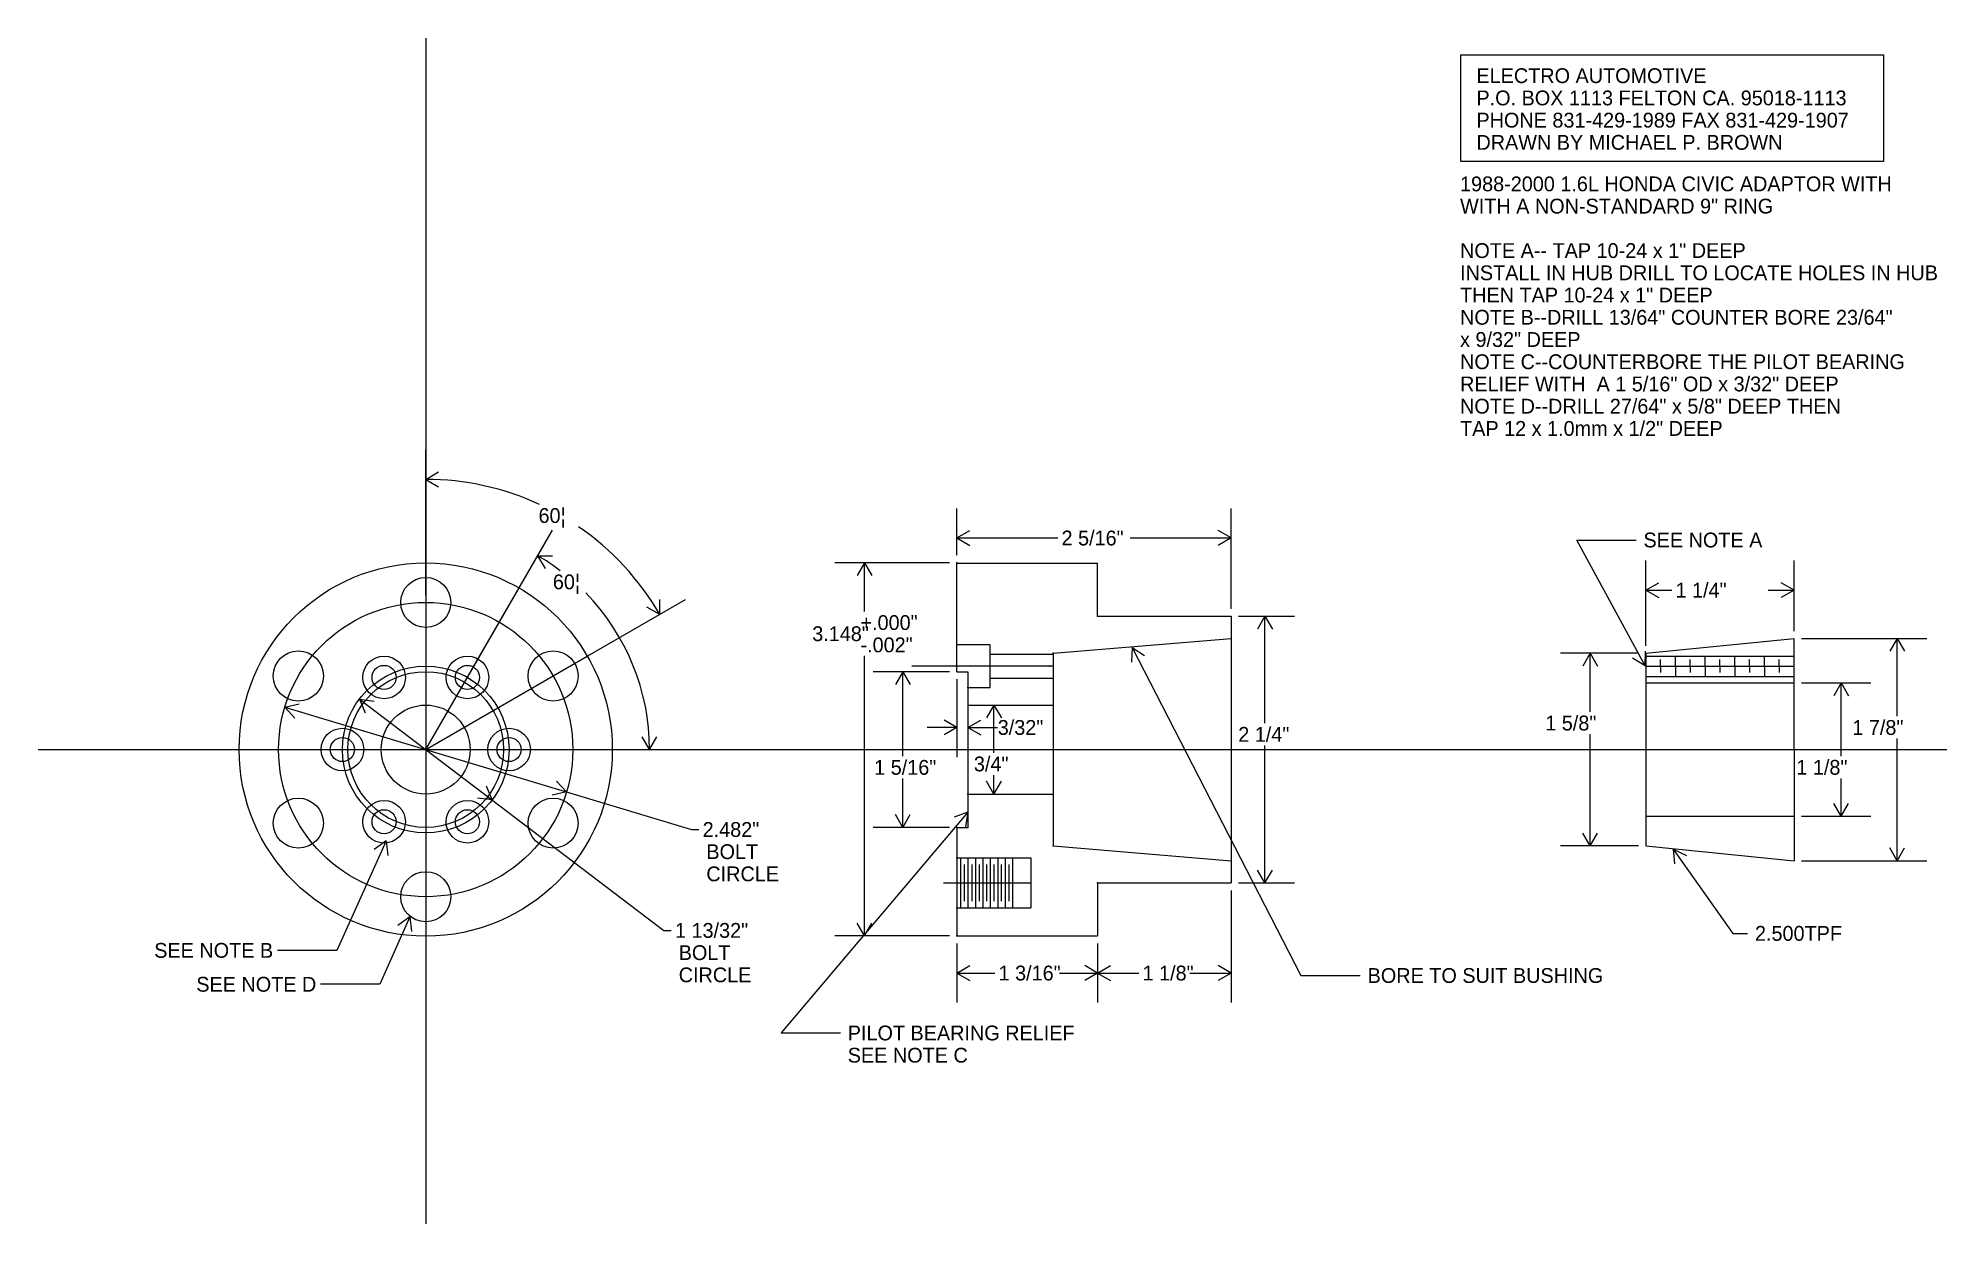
# Model space of a CAD drawing. Extents: x 1.9 to 18, y 4.7 to 14.7.
import ezdxf

# ---------------------------------------------------------------- set-up
doc = ezdxf.new("R2010")
doc.units = 0

msp = doc.modelspace()

# ---------------------------------------------------------------- linework, layer by layer
at = {"layer": 'BUSH', "color": 7, "linetype": 'CONTINUOUS'}
for p, q in [((15.498669, 9.606861), (15.498669, 10.326636)), ((16.748667, 9.731861), (16.748667, 10.326636)), ((15.498669, 10.076636), (15.606922, 10.139136)), ((15.498669, 10.076636), (15.606922, 10.014136)), ((15.498669, 10.076636), (15.716982, 10.076636)), ((16.530354, 10.076636), (16.748667, 10.076636)), ((16.748667, 10.076636), (16.640414, 10.139136)), ((16.748667, 10.076636), (16.640414, 10.014136)), ((15.498669, 9.544361), (16.748667, 9.669361)), ((16.748667, 8.731861), (16.748667, 9.669361)), ((16.811167, 9.669361), (17.867094, 9.669361)), ((17.617094, 9.669361), (17.554594, 9.561108)), ((17.617094, 9.669361), (17.679594, 9.561108)), ((17.617094, 9.012792), (17.617094, 9.669361)), ((15.436169, 9.544361), (14.777571, 9.544361)), ((15.027571, 9.544361), (14.965071, 9.436108)), ((15.027571, 9.544361), (15.090071, 9.436108)), ((15.027571, 9.050264), (15.027571, 9.544361)), ((15.498669, 9.544361), (15.498669, 8.731861)), ((15.498669, 9.52092), (16.748667, 9.52092)), ((15.747528, 9.435888), (15.747528, 9.522276)), ((15.997528, 9.435888), (15.997528, 9.522276)), ((16.247528, 9.435888), (16.247528, 9.522276)), ((16.497526, 9.435888), (16.497526, 9.522276)), ((15.497528, 9.435888), (16.748667, 9.435888)), ((15.498669, 9.34902), (16.748667, 9.34902)), ((15.622528, 9.435888), (15.622528, 9.490589)), ((15.622528, 9.435888), (15.622528, 9.381189)), ((15.747528, 9.435888), (15.747528, 9.349503)), ((15.872528, 9.435888), (15.872528, 9.490589)), ((15.872528, 9.435888), (15.872528, 9.381189)), ((15.997528, 9.435888), (15.997528, 9.349503)), ((16.122528, 9.435888), (16.122528, 9.490589)), ((16.122528, 9.435888), (16.122528, 9.381189)), ((16.247528, 9.435888), (16.247528, 9.349503)), ((16.372526, 9.435888), (16.372526, 9.490589)), ((16.372526, 9.435888), (16.372526, 9.381189)), ((16.497526, 9.435888), (16.497526, 9.349503)), ((16.622526, 9.435888), (16.622526, 9.490589)), ((16.622526, 9.435888), (16.622526, 9.381189)), ((15.498669, 9.294353), (16.748667, 9.294353)), ((16.811167, 9.294353), (17.394743, 9.294353)), ((17.144743, 9.294353), (17.082243, 9.1861)), ((17.144743, 9.294353), (17.207243, 9.1861)), ((17.144743, 8.676599), (17.144743, 9.294353)), ((15.027571, 7.919362), (15.027571, 8.861714)), ((15.498669, 8.731861), (15.498669, 7.919362)), ((16.748667, 8.731861), (16.748667, 7.794362)), ((17.617094, 7.794362), (17.617094, 8.824476)), ((17.144743, 8.169371), (17.144743, 8.488283)), ((17.144743, 8.169371), (17.082243, 8.277624)), ((17.144743, 8.169371), (17.207243, 8.277624)), ((15.501175, 8.169371), (16.748667, 8.169371)), ((16.811167, 8.169371), (17.394743, 8.169371)), ((15.436169, 7.919362), (14.777571, 7.919362)), ((15.027571, 7.919362), (14.965071, 8.027615)), ((15.027571, 7.919362), (15.090071, 8.027615)), ((15.498669, 7.919362), (16.748667, 7.794362)), ((15.728416, 7.891374), (15.841978, 7.839137)), ((15.728416, 7.891374), (15.739959, 7.766908)), ((15.728416, 7.891374), (16.230909, 7.181632)), ((17.617094, 7.794362), (17.554594, 7.902615)), ((17.617094, 7.794362), (17.679594, 7.902615)), ((16.811167, 7.794362), (17.867094, 7.794362)), ((16.230909, 7.181632), (16.355909, 7.181632))]:
    msp.add_line(p, q, dxfattribs=at)
at = {"layer": 'BUSH', "color": 7}
for p in [(15.497528, 9.435888), (15.622528, 9.435888), (15.747528, 9.435888), (15.747528, 9.435888), (15.872528, 9.435888), (15.872528, 9.435888), (15.997528, 9.435888), (15.997528, 9.435888), (15.997528, 9.435888), (16.122528, 9.435888), (16.247528, 9.435888), (16.247528, 9.435888), (16.372526, 9.435888), (16.497526, 9.435888), (16.497526, 9.435888), (16.622526, 9.435888), (16.623987, 9.434969), (16.623987, 9.434969), (16.623995, 9.434969), (16.623995, 9.434969), (15.498669, 8.731861), (15.498669, 8.731861), (15.498669, 8.731861)]:
    msp.add_point(p, dxfattribs=at)
at = {"layer": 'CNTRLINE', "color": 7, "linetype": 'CONTINUOUS'}
msp.add_line((1.936695, 8.731861), (18.036697, 8.731861), dxfattribs=at)
at = {"layer": 'DIMEN', "color": 7, "linetype": 'CONTINUOUS'}
for p, q in [((13.936094, 14.590534), (17.502544, 14.590534)), ((13.936094, 13.69055), (13.936094, 14.590534)), ((17.502544, 14.590534), (17.502544, 13.69055)), ((17.502544, 13.69055), (13.936094, 13.69055)), ((5.205867, 10.035362), (5.205867, 11.261042)), ((5.205867, 11.011042), (5.31412, 11.073542)), ((5.205867, 11.011042), (5.31412, 10.948542)), ((9.686169, 10.370363), (9.686169, 10.766294)), ((11.998669, 9.919361), (11.998669, 10.766294)), ((5.588616, 9.394804), (6.274895, 10.583481)), ((9.686169, 10.516294), (9.794422, 10.578794)), ((9.686169, 10.516294), (9.794422, 10.453794)), ((9.686169, 10.516294), (10.537641, 10.516294)), ((11.147196, 10.516294), (11.998669, 10.516294)), ((11.998669, 10.516294), (11.890415, 10.578794)), ((11.998669, 10.516294), (11.890415, 10.453794)), ((15.492287, 9.437403), (14.915293, 10.499372)), ((14.915293, 10.499372), (15.415293, 10.499372)), ((6.149896, 10.366975), (6.274896, 10.366975)), ((6.149896, 10.366975), (6.212396, 10.258721)), ((9.623669, 10.307863), (8.656973, 10.307863)), ((8.906973, 10.307863), (8.844473, 10.19961)), ((8.906973, 10.307863), (8.969473, 10.19961)), ((8.906973, 9.89754), (8.906973, 10.307863)), ((6.334731, 9.383612), (7.396201, 9.996455)), ((7.179695, 9.871454), (7.179695, 9.996454)), ((7.179695, 9.871454), (7.071442, 9.933954)), ((12.061169, 9.856861), (12.534922, 9.856861)), ((12.284922, 9.856861), (12.222422, 9.748608)), ((12.284922, 9.856861), (12.347422, 9.748608)), ((12.284922, 8.953705), (12.284922, 9.856861)), ((8.906973, 7.159861), (8.906973, 9.521129)), ((11.164143, 9.593102), (11.158124, 9.468246)), ((11.164143, 9.593102), (11.269261, 9.525462)), ((11.164143, 9.593102), (12.588646, 6.826115)), ((15.492287, 9.437403), (15.385688, 9.502685)), ((15.492287, 9.437403), (15.495523, 9.562361)), ((9.623669, 9.388111), (8.979869, 9.388111)), ((9.229869, 9.388111), (9.167369, 9.279858)), ((9.229869, 9.388111), (9.292369, 9.279858)), ((9.229869, 8.67595), (9.229869, 9.388111)), ((9.686169, 9.325611), (9.686169, 8.668462)), ((4.017333, 9.088891), (4.13899, 9.117605)), ((4.017333, 9.088891), (4.103028, 8.99789)), ((4.017333, 9.088891), (7.447961, 8.058347)), ((4.645962, 9.156968), (4.769974, 9.141285)), ((4.645962, 9.156968), (4.694386, 9.041729)), ((4.645962, 9.156968), (7.21481, 7.206574)), ((9.779867, 9.044361), (9.779867, 8.668462)), ((9.842367, 9.106861), (10.249081, 9.106861)), ((9.999081, 9.106861), (9.936581, 8.998608)), ((9.999081, 9.106861), (10.061581, 8.998608)), ((9.999081, 8.704555), (9.999081, 9.106861)), ((9.686169, 8.918462), (9.436169, 8.918462)), ((9.686169, 8.918462), (9.577915, 8.980962)), ((9.686169, 8.918462), (9.577915, 8.855962)), ((9.779867, 8.918462), (9.88812, 8.980962)), ((9.779867, 8.918462), (9.88812, 8.855962)), ((9.779867, 8.918462), (10.029867, 8.918462)), ((5.971367, 8.731861), (7.343933, 8.731865)), ((7.093933, 8.731864), (7.031433, 8.840118)), ((7.093933, 8.731864), (7.156433, 8.840118)), ((12.284922, 7.606862), (12.284922, 8.766031)), ((5.765772, 8.306754), (5.717347, 8.421994)), ((6.394401, 8.374831), (6.272744, 8.346117)), ((6.394401, 8.374831), (6.308705, 8.465833)), ((9.229869, 8.075611), (9.229869, 8.487837)), ((9.999081, 8.356861), (9.936581, 8.465114)), ((9.999081, 8.356861), (9.999081, 8.51691)), ((9.999081, 8.356861), (10.061581, 8.465114)), ((5.765772, 8.306754), (5.641759, 8.322437)), ((9.842367, 8.356861), (10.249081, 8.356861)), ((7.447961, 8.058347), (7.510461, 8.058347)), ((9.779867, 8.204398), (8.203209, 6.341548)), ((9.623669, 8.075611), (8.979869, 8.075611)), ((9.229869, 8.075611), (9.167369, 8.183864)), ((9.229869, 8.075611), (9.292369, 8.183864)), ((9.779867, 8.204398), (9.662225, 8.162145)), ((9.779867, 8.204398), (9.757638, 8.081391)), ((4.872824, 7.963266), (4.45482, 7.038232)), ((4.872824, 7.963266), (4.771292, 7.890354)), ((4.872824, 7.963266), (4.885202, 7.83888)), ((12.061169, 7.606862), (12.534922, 7.606862)), ((12.284922, 7.606862), (12.222422, 7.715115)), ((12.284922, 7.606862), (12.347422, 7.715115)), ((11.998669, 7.544362), (11.998669, 6.597203)), ((5.072067, 7.3208), (4.818316, 6.752174)), ((5.072067, 7.3208), (4.970877, 7.247414)), ((5.072067, 7.3208), (5.085027, 7.196474)), ((8.906973, 7.159861), (8.844473, 7.268114)), ((8.906973, 7.159861), (8.969473, 7.268114)), ((7.21481, 7.206574), (7.27731, 7.206574)), ((9.623669, 7.159861), (8.656973, 7.159861)), ((9.686169, 7.097361), (9.686169, 6.597203)), ((10.873669, 7.097361), (10.873669, 6.597203)), ((10.873669, 7.097361), (10.873669, 6.597203)), ((4.45482, 7.038232), (3.95482, 7.038232)), ((9.686169, 6.847203), (9.794422, 6.909703)), ((9.686169, 6.847203), (9.794422, 6.784703)), ((9.686169, 6.847203), (10.006577, 6.847203)), ((10.55326, 6.847203), (10.873669, 6.847203)), ((10.873669, 6.847203), (10.765415, 6.909703)), ((10.873669, 6.847203), (10.765415, 6.784703)), ((10.873669, 6.847203), (10.981922, 6.909703)), ((10.873669, 6.847203), (10.981922, 6.784703)), ((10.873669, 6.847203), (11.221188, 6.847203)), ((11.651149, 6.847203), (11.998669, 6.847203)), ((11.998669, 6.847203), (11.890415, 6.909703)), ((11.998669, 6.847203), (11.890415, 6.784703)), ((12.588646, 6.826115), (13.088646, 6.826115)), ((4.818316, 6.752174), (4.318316, 6.752174)), ((8.203209, 6.341548), (8.703209, 6.341548))]:
    msp.add_line(p, q, dxfattribs=at)
for centre, radius in [((4.854367, 9.340677), 0.1797), ((5.557366, 9.340677), 0.1797), ((4.854367, 9.340677), 0.10155), ((5.557366, 9.340677), 0.10155), ((4.502867, 8.731861), 0.1797), ((5.908867, 8.731861), 0.1797), ((4.502867, 8.731861), 0.10155), ((5.908867, 8.731861), 0.10155), ((4.854368, 8.123045), 0.1797), ((4.854368, 8.123045), 0.10155), ((5.557367, 8.123045), 0.1797), ((5.557367, 8.123045), 0.10155)]:
    msp.add_circle(centre, radius, dxfattribs=at)
for radius, start, end in [(2.279183, 65.129085, 90), (2.279183, 30.000109, 55.567625), (1.888066, 53.038538, 60.000154), (1.888066, 0.000155, 44.386432)]:
    msp.add_arc((5.205867, 8.731859), radius, start, end, dxfattribs=at)
at = {"layer": 'DIMEN', "color": 7}
msp.add_point((9.686169, 10.307863), dxfattribs=at)
at = {"layer": 'HUB', "color": 7, "linetype": 'CONTINUOUS'}
for p, q in [((5.205867, 14.731861), (5.205867, 4.731861)), ((9.686169, 9.388111), (9.686169, 10.303864)), ((9.686169, 10.303864), (10.873669, 10.303864)), ((10.873669, 9.856861), (10.873669, 10.303864)), ((10.873669, 9.856861), (11.998669, 9.856861)), ((11.998669, 9.856861), (11.998669, 7.606862)), ((10.498669, 9.544361), (11.998669, 9.669361)), ((9.967367, 9.614561), (9.686169, 9.614561)), ((9.967367, 9.255161), (9.967367, 9.614561)), ((9.967367, 9.537434), (10.498669, 9.537434)), ((10.498669, 9.544361), (10.498669, 7.919362)), ((10.498669, 9.434862), (9.307169, 9.434862)), ((9.686169, 9.388111), (9.779867, 9.388111)), ((9.779867, 9.388111), (9.779867, 8.075611)), ((9.779867, 9.255161), (9.967367, 9.255161)), ((9.967367, 9.334333), (10.498669, 9.334333)), ((9.779867, 9.106861), (10.498669, 9.106861)), ((9.779867, 8.356861), (10.498669, 8.356861)), ((9.686169, 8.075611), (9.686169, 7.159861)), ((9.686169, 8.075611), (9.779867, 8.075611)), ((10.498669, 7.919362), (11.998669, 7.794362)), ((9.686169, 7.818811), (10.311169, 7.818811)), ((9.717169, 7.818811), (9.717169, 7.396925)), ((9.748669, 7.762491), (9.748669, 7.453232)), ((9.779919, 7.818811), (9.779919, 7.396925)), ((9.811169, 7.762491), (9.811169, 7.453232)), ((9.842669, 7.818811), (9.842669, 7.396925)), ((9.873669, 7.762491), (9.873669, 7.453232)), ((9.905418, 7.818811), (9.905418, 7.396925)), ((9.936169, 7.762491), (9.936169, 7.453232)), ((9.968168, 7.818811), (9.968168, 7.396925)), ((9.998669, 7.762491), (9.998669, 7.453232)), ((10.030918, 7.818811), (10.030918, 7.396925)), ((10.061169, 7.762491), (10.061169, 7.453232)), ((10.093668, 7.818811), (10.093668, 7.396925)), ((10.123669, 7.762491), (10.123669, 7.453232)), ((10.156418, 7.818811), (10.156418, 7.396925)), ((10.311169, 7.818861), (10.311169, 7.396861)), ((9.574562, 7.607861), (10.311169, 7.607861)), ((10.873669, 7.606862), (10.873669, 7.159861)), ((10.873669, 7.606862), (11.998669, 7.606862)), ((9.686169, 7.396925), (10.311169, 7.396925)), ((9.686169, 7.159861), (10.873669, 7.159861))]:
    msp.add_line(p, q, dxfattribs=at)
at = {"layer": 'HUB', "color": 7}
for p in [(10.873669, 9.856861), (11.998669, 9.669361), (9.967367, 9.537434), (10.498669, 9.544361), (9.686169, 9.434862), (9.967367, 9.435884), (10.466223, 9.435884), (9.779867, 9.255161), (9.967367, 9.334333), (9.779867, 8.731861), (11.998669, 8.731861), (9.779867, 8.356861), (9.686169, 8.075611), (9.779867, 8.075611), (10.498669, 7.919362), (9.686169, 7.818811), (11.998669, 7.794362), (9.686169, 7.607861), (9.686169, 7.607861), (9.686169, 7.607861), (10.873669, 7.606862), (9.686169, 7.396925), (9.686169, 7.159861)]:
    msp.add_point(p, dxfattribs=at)
at = {"layer": 'HUBFT', "color": 7, "linetype": 'CONTINUOUS'}
for q in [(6.21224, 10.474957), (6.568991, 9.518862)]:
    msp.add_line((5.205867, 8.731861), q, dxfattribs=at)
for centre, radius in [((5.205867, 8.731861), 1.574001), ((5.205867, 9.972862), 0.210999), ((5.205867, 8.731861), 1.241001), ((4.131129, 9.352362), 0.210999), ((6.280604, 9.352362), 0.211), ((5.205867, 8.731861), 0.703), ((5.205867, 8.731861), 0.6565), ((5.205867, 8.731861), 0.375), ((4.131129, 8.111361), 0.210999), ((6.280604, 8.111361), 0.211), ((5.205867, 7.490861), 0.211)]:
    msp.add_circle(centre, radius, dxfattribs=at)
at = {"layer": 'HUBFT', "color": 7}
for p in [(6.280604, 9.352362), (5.205867, 8.731861), (5.205867, 8.731861), (5.205867, 8.731861)]:
    msp.add_point(p, dxfattribs=at)

# ---------------------------------------------------------------- texts
at = {"layer": 'BUSH', "color": 7}
for s, p in [('1 1/4"', (15.748232, 10.014063)), ('1 5/8"', (14.649423, 8.892965)), ('1 7/8"', (17.239645, 8.855726)), ('1 1/8"', (16.767295, 8.519533)), ('2.500TPF', (16.418409, 7.119132))]:
    msp.add_text(s, height=0.125, dxfattribs=at).set_placement(p)
at = {"layer": 'DIMEN', "color": 7}
for s, p in [('ELECTRO AUTOMOTIVE', (14.06884, 14.353039)), ('P.O. BOX 1113 FELTON CA. 95018-1113', (14.06884, 14.165539)), ('PHONE 831-429-1989 FAX 831-429-1907', (14.06884, 13.978038)), ('DRAWN BY MICHAEL P. BROWN', (14.06884, 13.790539)), ('1988-2000 1.6L HONDA CIVIC ADAPTOR WITH', (13.930771, 13.440397)), ('WITH A NON-STANDARD 9" RING', (13.930771, 13.252897)), ('NOTE A-- TAP 10-24 x 1" DEEP', (13.930771, 12.877898)), ('INSTALL IN HUB DRILL TO LOCATE HOLES IN HUB ', (13.930771, 12.690397)), ('THEN TAP 10-24 x 1" DEEP', (13.930771, 12.502897)), ('NOTE B--DRILL 13/64" COUNTER BORE 23/64"', (13.930771, 12.315397)), ('x 9/32" DEEP', (13.930771, 12.127897)), ('NOTE C--COUNTERBORE THE PILOT BEARING', (13.930771, 11.940398)), ('RELIEF WITH  A 1 5/16" OD x 3/32" DEEP', (13.930771, 11.752897)), ('NOTE D--DRILL 27/64" x 5/8" DEEP THEN ', (13.930771, 11.565397)), ('TAP 12 x 1.0mm x 1/2" DEEP', (13.930771, 11.377897)), ('60¦', (6.157282, 10.642966)), ('2 5/16"', (10.568891, 10.453488)), ('SEE NOTE A', (15.477792, 10.436872)), ('60¦', (6.27817, 10.0838)), ('+.000"', (8.873204, 9.740584)), ('3.148"', (8.46609, 9.646427)), ('-.002"', (8.873204, 9.552269)), ('3/32"', (10.030963, 8.855876)), ('2 1/4"', (12.059733, 8.797281)), ('1 5/16"', (8.988651, 8.519087)), ('3/4"', (9.829852, 8.54816)), ('2.482"', (7.541711, 7.995438)), ('BOLT', (7.57296, 7.808347)), ('CIRCLE', (7.57296, 7.620847)), ('1 13/32"', (7.30856, 7.143987)), ('SEE NOTE B', (2.915734, 6.975732)), ('BOLT', (7.33981, 6.956574)), ('SEE NOTE D', (3.270563, 6.689674)), ('CIRCLE', (7.33981, 6.769075)), ('1 3/16"', (10.037827, 6.784482)), ('1 1/8"', (11.252438, 6.784295)), ('BORE TO SUIT BUSHING', (13.151145, 6.763615)), ('PILOT BEARING RELIEF', (8.765709, 6.279048)), ('SEE NOTE C', (8.765709, 6.091548))]:
    msp.add_text(s, height=0.125, dxfattribs=at).set_placement(p)

doc.saveas('drawing.dxf')
